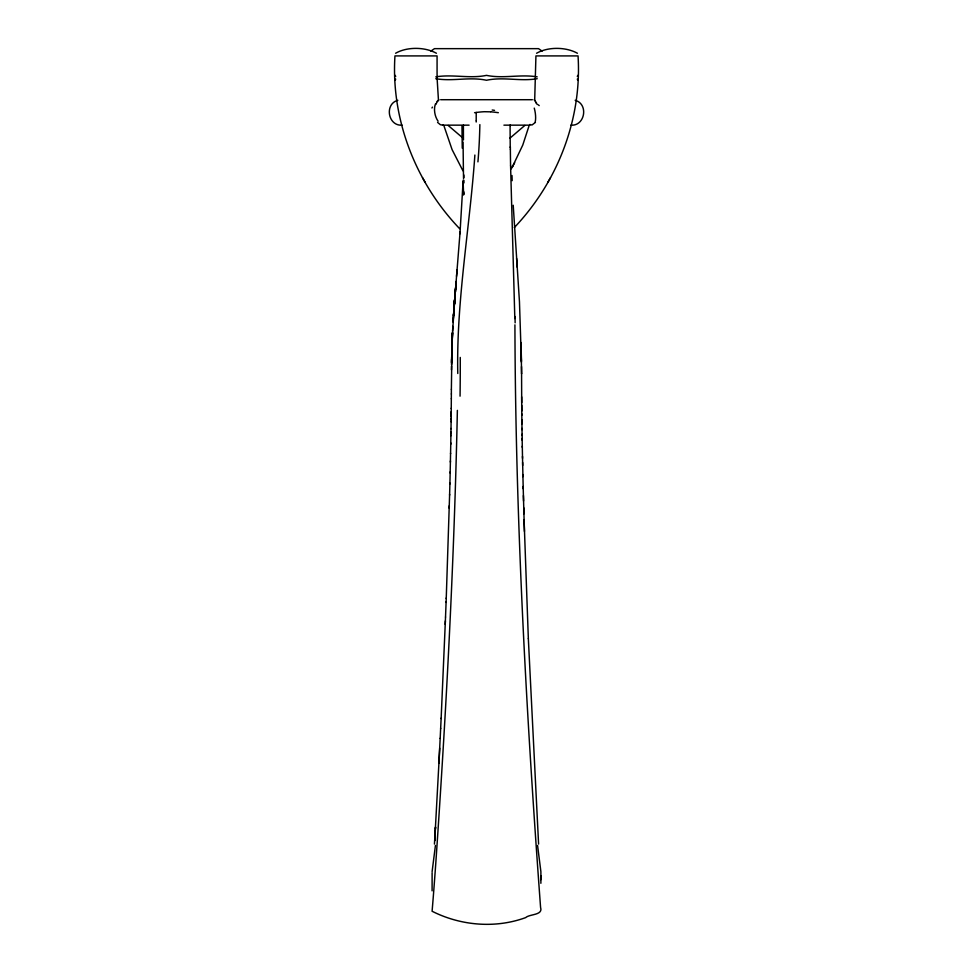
<?xml version="1.0" encoding="UTF-8"?>
<svg xmlns="http://www.w3.org/2000/svg" width="973" height="973" viewBox="0 0 973 973"><rect width="100%" height="100%" fill="white"/><g stroke="black" fill="none" stroke-linecap="round" stroke-linejoin="round"><path stroke-width="1.46" d="M432.109 872.805L432.097 890.854M451.375 389.285L452.007 345.451L451.703 356.033M451.363 393.992L451.375 389.261M457.772 373.498C456.276 300.256 469.825 227.901 474.873 155.048M451.326 398.76L451.363 393.943M451.326 398.687L451.253 408.465M537.57 845.415L540.891 871.699L540.903 879.677M476.198 120.567L476.223 112.467L475.396 112.576A50.535 5.279 0 0 0 474.556 112.698M451.253 408.259L451.18 415.057L451.229 411.652M476.186 120.944L476.174 122.026M451.107 421.759L451.156 418.244M451.119 419.947L451.192 414.741L451.168 416.493M451.448 369.898L451.508 366.018M451.01 428.777L451.107 421.552M450.9 435.782L450.949 432.073M450.925 433.812L451.01 428.473M451.521 364.826L451.557 363.111M451.618 359.244L451.557 363.124M450.742 444.308L450.9 435.405M457.371 410.363C454.282 561.603 446.108 712.723 435.758 863.635C434.603 879.507 433.447 895.391 432.097 911.251C460.825 925.737 495.293 928.704 525.663 917.612C529.604 913.902 543.311 915.447 540.574 907.408C526.332 713.55 515.459 519.278 514.924 324.848M450.572 453.649L450.779 442.873M451.618 360.107L451.691 356.677L451.557 362.637L451.618 360.083M450.39 462.114L450.572 453.15M450.146 473L450.426 460.91M449.891 484.019L450.183 471.917M449.599 495.148L449.915 483.07M449.623 494.333L446.242 598.419M452.822 326.332L451.873 349.611M451.788 352.81L452.323 337.4M451.959 346.996L451.849 350.219L452.068 343.785M452.19 340.611L452.506 332.571L452.311 337.449M449.246 508.259L449.319 505.692M452.007 345.512L452.238 338.884M446.096 602.421L446.254 598.042M445.525 617.101L446.108 601.861M445.233 624.386L445.525 617.004M451.764 353.442L451.825 352.031M445.379 620.896L441.134 718.524M452.238 339.018L452.506 332.632M463.16 180.139L460.071 232.012M452.603 331.209L455.036 295.306M440.647 728.558L441.146 718.171M440.173 738.373L440.66 728.29M440.173 738.312L438.932 763.391L439.699 748.176M439.151 758.928L434.7 840.757L435.284 831.076M438.993 761.944L439.078 760.363M454.221 305.765L453.953 309.645L456.811 272.914M454.744 298.589L454.634 300.195L455.388 290.757L454.172 306.483L454.221 305.814M534.676 100.803L535.928 55.911L578.047 55.911C582.036 118.974 557.724 181.927 514.316 227.56M435.405 829.057L435.539 826.989L434.432 844.102M453.722 312.515L454.038 307.638L453.515 315.617L453.722 312.491M454.172 306.483L454.294 304.877M454.16 306.337L454.634 300.049L453.941 309.365L454.513 301.533M453.929 309.426L454.16 306.264M454.683 299.502L455.23 292.314M454.294 304.902L454.403 303.321M454.452 302.664L456.203 281.379L455.169 293.287M454.926 296.291L455.048 294.71M455.036 294.758L455.23 292.265M459.937 233.715L456.945 271.321M459.925 233.836L460.083 231.915M456.519 276.332L456.945 271.272M454.391 303.199L455.133 293.834M456.799 273.121L457.079 269.776M455.425 290.149L455.656 287.594M435.43 845.415L432.109 871.699M459.657 228.691C415.763 182.851 390.878 119.509 394.953 55.911L437.072 55.911L437.072 77.816L438.482 100.572M528.971 126.064L522.769 145.062L512.333 166.967L514.656 162.734M395.245 80.26L395.683 79.093M577.317 76.49L577.755 75.371M435.843 104.452L436.938 102.189M547.787 182.401L550.487 177.67M511.19 168.901L512.503 166.687M437.546 101.18L438.896 99.745M395.597 53.247C407.115 46.655 424.848 46.85 436.427 53.247M536.573 53.247C548.091 46.655 565.824 46.85 577.415 53.247M535.43 122.403L532 124.994L529.75 124.495M509.84 138.251L524.8 125.468M534.116 99.684L535.272 100.888M430.893 51.095L434.481 48.65L538.519 48.65L542.107 51.095M397.835 100.292C384.165 103.989 387.984 126.332 402.117 125.152M435.795 76.867C452.676 74.045 469.594 78.862 486.5 75.371C503.406 78.862 520.324 74.045 537.205 76.867M537.205 78.716C520.324 81.623 503.406 76.624 486.5 80.26C469.594 76.624 452.676 81.623 435.795 78.716M440.684 99.708L532.316 99.708M443.068 125.152L469.083 125.152M503.917 125.152L529.932 125.152M570.883 125.152C585.016 126.332 588.835 103.989 575.165 100.292M490.574 111.834L484.384 111.713A13.622 1.423 0 0 0 482.34 111.846L481.623 111.895A33.775 3.527 0 0 0 476.259 112.467M492.204 110.022L494.527 110.35M448.2 125.468L463.16 138.251M437.57 122.403L440.355 124.702L442.581 125.128A10.898 3.26 43.8 0 0 443.153 124.714M462.941 170.81L452.08 149.599L444.029 126.064M422.513 177.67L425.213 182.401M536.062 102.189L537.157 104.452M395.245 75.371L395.683 76.49M577.317 79.093L577.755 80.26M521.419 362.163L519.46 301.703L513.221 205.254M516.59 258.404L517.222 267.222M538.592 844.09L528.339 638.604M528.339 638.604L524.082 519.582M463.635 194.916L463.124 181.562M463.635 194.539L463.525 191.523L463.622 194.162M512.005 175.505L512.175 180.662M523.742 507.736L523.912 513.866M524.435 531.44L523.413 495.561M523.17 486.5L523.559 501.022M522.878 474.556L523.231 488.787M522.939 476.685L522.489 456.337M522.61 462.406L522.671 465.459M522.294 446.181L522.525 458.344M521.431 361.202L521.066 342.545L521.577 373.778L521.516 366.578M522.148 438.446L522.306 447.337M514.826 318.56L510.57 165.422M522.087 434.25L522.185 440.197M521.99 428.363L522.1 435.515M463.975 182.912L463.926 180.285M463.841 174.982L463.89 177.633M462.248 148.164L461.98 126.149M522.014 429.689L521.796 413.829M521.869 419.594L521.929 423.924M521.71 405.255L521.82 415.289M521.771 411.032L521.65 396.838M510.351 146.777L510.375 149.501M521.698 402.627L521.577 373.766M463.452 139.978L463.391 125.031M510.217 124.945L510.217 125.602M540.903 875.736L540.879 883.289M538.154 104.743A16.261 1.326 42.6 0 1 539.212 105.607M535.551 101.922A11.36 1.496 68.6 0 1 536.305 103.284M534.262 108.112A12.685 4.208 79.8 0 1 535.211 121.905M438.105 121.211A12.685 7.249 78.2 0 1 435.454 103.953M437.035 101.703A11.36 1.861 -71.2 0 1 437.643 100.754M432.474 107.115A16.48 0.888 -57.1 0 1 431.951 107.967M490.891 111.822A42.593 4.451 0 0 1 498.334 112.698M510.241 147.811A124.24 4.366 -89.9 0 1 510.095 126.089M510.57 165.483A140.1 4.67 -89.9 0 1 510.363 149.562M515.021 316.541A367.259 20.907 -87.8 0 1 515.131 322.829M479.859 124.605A130.723 27.122 89.3 0 1 477.925 161.871M460.265 357.432A332.742 25.566 -86.7 0 1 460.059 396.169M463.537 178.546A181.319 7.2 -89.9 0 1 463.099 142.046M453.588 313.878L453.126 321.844L453.588 313.878"/></g></svg>
